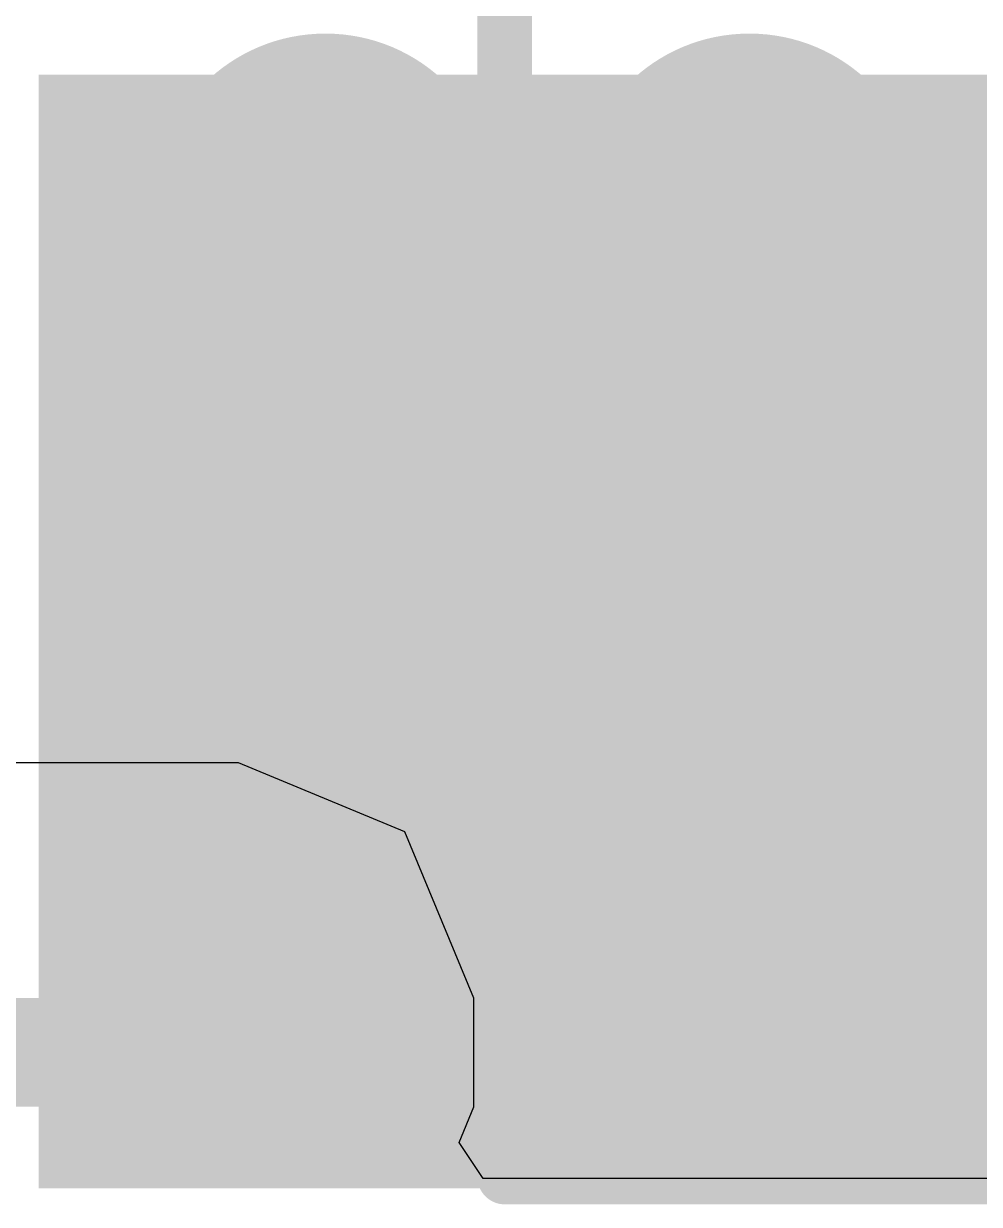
# Model space of a CAD drawing. Header units: inches. Extents: x -4 to 5258, y -4 to 5281.
# Drawn here: x 85.604 to 87.837, y 74.534 to 77.294 of the extents above; entities that cross this region are included whole.
import ezdxf

# ---------------------------------------------------------------- set-up
doc = ezdxf.new("R2010")
doc.units = ezdxf.units.IN
for name, color, linetype in [('Bottom Layer', 5, 'Continuous'), ('Bottom Solder', 6, 'Continuous'), ('Drill Drawing', 1, 'Continuous'), ('Layer 1', 16, 'Continuous'), ('Layer 2', 76, 'Continuous'), ('Top Layer', 1, 'Continuous'), ('Top Overlay', 2, 'Continuous'), ('Top Paste', 8, 'Continuous'), ('Top Solder', 216, 'Continuous'), ('Via Holes', 16, 'Continuous')]:
    doc.layers.add(name, color=color, linetype=linetype)

# ---------------------------------------------------------------- blocks, each defined once
blk = doc.blocks.new('RES_2010_53')
at = {"layer": 'Top Layer'}
blk.add_hatch(color=1, dxfattribs=at).paths.add_polyline_path([(-2.8, 1.4), (-1.9, 1.4), (-1.9, -1.4), (-2.8, -1.4)])
at = {"layer": 'Top Paste'}
blk.add_hatch(color=8, dxfattribs=at).paths.add_polyline_path([(-2.8, 1.4), (-1.9, 1.4), (-1.9, -1.4), (-2.8, -1.4)])
at = {"layer": 'Top Solder'}
blk.add_hatch(color=216, dxfattribs=at).paths.add_polyline_path([(-2.9016, 1.5016), (-1.7984, 1.5016), (-1.7984, -1.5016), (-2.9016, -1.5016)])
at = {"layer": 'Top Overlay'}
for points in [[(-2.921, 1.524, 0.127, 0.127, 0), (-2.921, -1.524, 0.127, 0.127, 0)], [(-2.921, 1.524, 0.127, 0.127, 0), (2.921, 1.524, 0.127, 0.127, 0)]]:
    blk.add_lwpolyline(points, format="xyseb", dxfattribs=at)
blk.add_lwpolyline([(-2.9527, 1.524, 0.0635, 0.0635, 1), (-2.8893, 1.524, 0.0635, 0.0635, 1)], format="xyseb", close=True, dxfattribs=at)
blk.add_lwpolyline([(-2.9527, 1.524, 0.0635, 0.0635, 1), (-2.8893, 1.524, 0.0635, 0.0635, 1)], format="xyseb", close=True, dxfattribs=at)
blk = doc.blocks.new('N___T___P___176')
at = {"layer": 'Top Layer'}
for points in [[(-0.6985, -0.3175), (-0.6985, 0.3175), (-0.2413, 0.3175), (-0.2413, -0.3175)], [(0.2413, -0.3175), (0.2413, 0.3175), (0.6985, 0.3175), (0.6985, -0.3175)], [(-0.381, -0.127), (0.381, -0.127), (0.381, 0.127), (-0.381, 0.127)]]:
    blk.add_hatch(color=1, dxfattribs=at).paths.add_polyline_path(points)
at = {"layer": 'Top Paste'}
for points in [[(-0.6985, -0.3175), (-0.6985, 0.3175), (-0.2413, 0.3175), (-0.2413, -0.3175)], [(0.2413, -0.3175), (0.2413, 0.3175), (0.6985, 0.3175), (0.6985, -0.3175)]]:
    blk.add_hatch(color=8, dxfattribs=at).paths.add_polyline_path(points)

msp = doc.modelspace()

# ---------------------------------------------------------------- hatches: boundary and pattern name
at = {"layer": 'Bottom Layer'}
h = msp.add_hatch(color=5, dxfattribs=at)
edge = h.paths.add_edge_path()
edge.add_arc((86.3089, 76.8688), 0.3, 0, 360)
h = msp.add_hatch(color=5, dxfattribs=at)
edge = h.paths.add_edge_path()
edge.add_arc((87.2995, 76.8688), 0.3, 0, 360)
h = msp.add_hatch(color=5, dxfattribs=at)
edge = h.paths.add_edge_path()
edge.add_arc((86.3089, 76.0052), 0.3, 0, 360)
h = msp.add_hatch(color=5, dxfattribs=at)
edge = h.paths.add_edge_path()
edge.add_arc((87.2995, 76.0052), 0.3, 0, 360)
h = msp.add_hatch(color=5, dxfattribs=at)
edge = h.paths.add_edge_path()
edge.add_arc((86.3089, 75.1416), 0.3, 0, 360)
at = {"layer": 'Bottom Solder'}
h = msp.add_hatch(color=6, dxfattribs=at)
edge = h.paths.add_edge_path()
edge.add_arc((86.3089, 76.8688), 0.4016, 0, 360)
h = msp.add_hatch(color=6, dxfattribs=at)
edge = h.paths.add_edge_path()
edge.add_arc((87.2995, 76.8688), 0.4016, 0, 360)
h = msp.add_hatch(color=6, dxfattribs=at)
edge = h.paths.add_edge_path()
edge.add_arc((86.3089, 76.0052), 0.4016, 0, 360)
h = msp.add_hatch(color=6, dxfattribs=at)
edge = h.paths.add_edge_path()
edge.add_arc((87.2995, 76.0052), 0.4016, 0, 360)
h = msp.add_hatch(color=6, dxfattribs=at)
edge = h.paths.add_edge_path()
edge.add_arc((86.3089, 75.1416), 0.4016, 0, 360)
at = {"layer": 'Layer 1'}
h = msp.add_hatch(color=16, dxfattribs=at)
edge = h.paths.add_edge_path()
edge.add_arc((86.3089, 76.8688), 0.3, 0, 360)
h = msp.add_hatch(color=16, dxfattribs=at)
edge = h.paths.add_edge_path()
edge.add_arc((87.2995, 76.8688), 0.3, 0, 360)
h = msp.add_hatch(color=16, dxfattribs=at)
edge = h.paths.add_edge_path()
edge.add_arc((86.3089, 76.0052), 0.3, 0, 360)
h = msp.add_hatch(color=16, dxfattribs=at)
edge = h.paths.add_edge_path()
edge.add_arc((87.2995, 76.0052), 0.3, 0, 360)
h = msp.add_hatch(color=16, dxfattribs=at)
edge = h.paths.add_edge_path()
edge.add_arc((86.3089, 75.1416), 0.3, 0, 360)
at = {"layer": 'Layer 2'}
h = msp.add_hatch(color=76, dxfattribs=at)
edge = h.paths.add_edge_path()
edge.add_arc((86.3089, 76.8688), 0.3, 0, 360)
h = msp.add_hatch(color=76, dxfattribs=at)
edge = h.paths.add_edge_path()
edge.add_arc((87.2995, 76.8688), 0.3, 0, 360)
h = msp.add_hatch(color=76, dxfattribs=at)
edge = h.paths.add_edge_path()
edge.add_arc((86.3089, 76.0052), 0.3, 0, 360)
h = msp.add_hatch(color=76, dxfattribs=at)
edge = h.paths.add_edge_path()
edge.add_arc((87.2995, 76.0052), 0.3, 0, 360)
h = msp.add_hatch(color=76, dxfattribs=at)
edge = h.paths.add_edge_path()
edge.add_arc((86.3089, 75.1416), 0.3, 0, 360)
at = {"layer": 'Top Layer'}
msp.add_hatch(color=1, dxfattribs=at).paths.add_polyline_path([(85.6393, 74.5719), (90.8656, 74.5719), (90.8656, 77.1747), (85.6393, 77.1747)])
h = msp.add_hatch(color=1, dxfattribs=at)
edge = h.paths.add_edge_path()
edge.add_arc((86.3089, 76.8688), 0.3, 0, 360)
h = msp.add_hatch(color=1, dxfattribs=at)
edge = h.paths.add_edge_path()
edge.add_arc((87.2995, 76.8688), 0.3, 0, 360)
h = msp.add_hatch(color=1, dxfattribs=at)
edge = h.paths.add_edge_path()
edge.add_arc((86.3089, 76.0052), 0.3, 0, 360)
h = msp.add_hatch(color=1, dxfattribs=at)
edge = h.paths.add_edge_path()
edge.add_arc((87.2995, 76.0052), 0.3, 0, 360)
h = msp.add_hatch(color=1, dxfattribs=at)
edge = h.paths.add_edge_path()
edge.add_arc((86.3089, 75.1416), 0.3, 0, 360)
at = {"layer": 'Top Solder'}
h = msp.add_hatch(color=216, dxfattribs=at)
edge = h.paths.add_edge_path()
edge.add_arc((86.3089, 76.8688), 0.4016, 0, 360)
h = msp.add_hatch(color=216, dxfattribs=at)
edge = h.paths.add_edge_path()
edge.add_arc((87.2995, 76.8688), 0.4016, 0, 360)
h = msp.add_hatch(color=216, dxfattribs=at)
edge = h.paths.add_edge_path()
edge.add_arc((86.3089, 76.0052), 0.4016, 0, 360)
h = msp.add_hatch(color=216, dxfattribs=at)
edge = h.paths.add_edge_path()
edge.add_arc((87.2995, 76.0052), 0.4016, 0, 360)
h = msp.add_hatch(color=216, dxfattribs=at)
edge = h.paths.add_edge_path()
edge.add_arc((86.3089, 75.1416), 0.4016, 0, 360)
at = {"layer": 'Via Holes'}
h = msp.add_hatch(color=7, dxfattribs=at)
edge = h.paths.add_edge_path()
edge.add_arc((86.3089, 76.8688), 0.15, 0, 360)
h = msp.add_hatch(color=7, dxfattribs=at)
edge = h.paths.add_edge_path()
edge.add_arc((87.2995, 76.8688), 0.15, 0, 360)
h = msp.add_hatch(color=7, dxfattribs=at)
edge = h.paths.add_edge_path()
edge.add_arc((86.3089, 76.0052), 0.15, 0, 360)
h = msp.add_hatch(color=7, dxfattribs=at)
edge = h.paths.add_edge_path()
edge.add_arc((87.2995, 76.0052), 0.15, 0, 360)
h = msp.add_hatch(color=7, dxfattribs=at)
edge = h.paths.add_edge_path()
edge.add_arc((86.3089, 75.1416), 0.15, 0, 360)

# ---------------------------------------------------------------- linework, layer by layer
at = {"layer": 'Drill Drawing'}
for points in [[(86.1819, 76.9958, 0.0508, 0.0508, 0), (86.1819, 77.1228, 0.0508, 0.0508, 0)], [(86.1819, 77.1228, 0.0508, 0.0508, 0), (86.4359, 77.1228, 0.0508, 0.0508, 0)], [(86.4359, 76.9958, 0.0508, 0.0508, 0), (86.4359, 77.1228, 0.0508, 0.0508, 0)], [(87.1725, 76.9958, 0.0508, 0.0508, 0), (87.1725, 77.1228, 0.0508, 0.0508, 0)], [(87.1725, 77.1228, 0.0508, 0.0508, 0), (87.4265, 77.1228, 0.0508, 0.0508, 0)], [(87.4265, 76.9958, 0.0508, 0.0508, 0), (87.4265, 77.1228, 0.0508, 0.0508, 0)], [(86.2327, 76.945, 0.0508, 0.0508, 0), (86.2327, 77.0212, 0.0508, 0.0508, 0)], [(86.2327, 77.0212, 0.0508, 0.0508, 0), (86.3851, 77.0212, 0.0508, 0.0508, 0)], [(86.3851, 76.945, 0.0508, 0.0508, 0), (86.3851, 77.0212, 0.0508, 0.0508, 0)], [(87.2233, 76.945, 0.0508, 0.0508, 0), (87.2233, 77.0212, 0.0508, 0.0508, 0)], [(87.2233, 77.0212, 0.0508, 0.0508, 0), (87.3757, 77.0212, 0.0508, 0.0508, 0)], [(87.3757, 76.945, 0.0508, 0.0508, 0), (87.3757, 77.0212, 0.0508, 0.0508, 0)], [(86.0549, 76.7418, 0.0508, 0.0508, 0), (86.0549, 76.9958, 0.0508, 0.0508, 0)], [(86.0549, 76.9958, 0.0508, 0.0508, 0), (86.1819, 76.9958, 0.0508, 0.0508, 0)], [(86.4359, 76.9958, 0.0508, 0.0508, 0), (86.5629, 76.9958, 0.0508, 0.0508, 0)], [(86.5629, 76.7418, 0.0508, 0.0508, 0), (86.5629, 76.9958, 0.0508, 0.0508, 0)], [(87.0455, 76.7418, 0.0508, 0.0508, 0), (87.0455, 76.9958, 0.0508, 0.0508, 0)], [(87.0455, 76.9958, 0.0508, 0.0508, 0), (87.1725, 76.9958, 0.0508, 0.0508, 0)], [(87.4265, 76.9958, 0.0508, 0.0508, 0), (87.5535, 76.9958, 0.0508, 0.0508, 0)], [(87.5535, 76.7418, 0.0508, 0.0508, 0), (87.5535, 76.9958, 0.0508, 0.0508, 0)], [(86.1565, 76.7926, 0.0508, 0.0508, 0), (86.1565, 76.945, 0.0508, 0.0508, 0)], [(86.1565, 76.945, 0.0508, 0.0508, 0), (86.2327, 76.945, 0.0508, 0.0508, 0)], [(86.3851, 76.945, 0.0508, 0.0508, 0), (86.4613, 76.945, 0.0508, 0.0508, 0)], [(86.4613, 76.7926, 0.0508, 0.0508, 0), (86.4613, 76.945, 0.0508, 0.0508, 0)], [(87.1471, 76.7926, 0.0508, 0.0508, 0), (87.1471, 76.945, 0.0508, 0.0508, 0)], [(87.1471, 76.945, 0.0508, 0.0508, 0), (87.2233, 76.945, 0.0508, 0.0508, 0)], [(87.3757, 76.945, 0.0508, 0.0508, 0), (87.4519, 76.945, 0.0508, 0.0508, 0)], [(87.4519, 76.7926, 0.0508, 0.0508, 0), (87.4519, 76.945, 0.0508, 0.0508, 0)], [(86.1565, 76.7926, 0.0508, 0.0508, 0), (86.2327, 76.7926, 0.0508, 0.0508, 0)], [(86.2327, 76.7164, 0.0508, 0.0508, 0), (86.2327, 76.7926, 0.0508, 0.0508, 0)], [(86.3851, 76.7926, 0.0508, 0.0508, 0), (86.4613, 76.7926, 0.0508, 0.0508, 0)], [(86.3851, 76.7164, 0.0508, 0.0508, 0), (86.3851, 76.7926, 0.0508, 0.0508, 0)], [(87.1471, 76.7926, 0.0508, 0.0508, 0), (87.2233, 76.7926, 0.0508, 0.0508, 0)], [(87.2233, 76.7164, 0.0508, 0.0508, 0), (87.2233, 76.7926, 0.0508, 0.0508, 0)], [(87.3757, 76.7926, 0.0508, 0.0508, 0), (87.4519, 76.7926, 0.0508, 0.0508, 0)], [(87.3757, 76.7164, 0.0508, 0.0508, 0), (87.3757, 76.7926, 0.0508, 0.0508, 0)], [(86.0549, 76.7418, 0.0508, 0.0508, 0), (86.1819, 76.7418, 0.0508, 0.0508, 0)], [(86.1819, 76.6148, 0.0508, 0.0508, 0), (86.1819, 76.7418, 0.0508, 0.0508, 0)], [(86.2327, 76.7164, 0.0508, 0.0508, 0), (86.3851, 76.7164, 0.0508, 0.0508, 0)], [(86.4359, 76.7418, 0.0508, 0.0508, 0), (86.5629, 76.7418, 0.0508, 0.0508, 0)], [(86.4359, 76.6148, 0.0508, 0.0508, 0), (86.4359, 76.7418, 0.0508, 0.0508, 0)], [(87.0455, 76.7418, 0.0508, 0.0508, 0), (87.1725, 76.7418, 0.0508, 0.0508, 0)], [(87.1725, 76.6148, 0.0508, 0.0508, 0), (87.1725, 76.7418, 0.0508, 0.0508, 0)], [(87.2233, 76.7164, 0.0508, 0.0508, 0), (87.3757, 76.7164, 0.0508, 0.0508, 0)], [(87.4265, 76.7418, 0.0508, 0.0508, 0), (87.5535, 76.7418, 0.0508, 0.0508, 0)], [(87.4265, 76.6148, 0.0508, 0.0508, 0), (87.4265, 76.7418, 0.0508, 0.0508, 0)], [(86.1819, 76.6148, 0.0508, 0.0508, 0), (86.4359, 76.6148, 0.0508, 0.0508, 0)], [(87.1725, 76.6148, 0.0508, 0.0508, 0), (87.4265, 76.6148, 0.0508, 0.0508, 0)], [(86.1819, 76.1322, 0.0508, 0.0508, 0), (86.1819, 76.2592, 0.0508, 0.0508, 0)], [(86.1819, 76.2592, 0.0508, 0.0508, 0), (86.4359, 76.2592, 0.0508, 0.0508, 0)], [(86.4359, 76.1322, 0.0508, 0.0508, 0), (86.4359, 76.2592, 0.0508, 0.0508, 0)], [(87.1725, 76.1322, 0.0508, 0.0508, 0), (87.1725, 76.2592, 0.0508, 0.0508, 0)], [(87.1725, 76.2592, 0.0508, 0.0508, 0), (87.4265, 76.2592, 0.0508, 0.0508, 0)], [(87.4265, 76.1322, 0.0508, 0.0508, 0), (87.4265, 76.2592, 0.0508, 0.0508, 0)], [(86.2327, 76.0814, 0.0508, 0.0508, 0), (86.2327, 76.1576, 0.0508, 0.0508, 0)], [(86.2327, 76.1576, 0.0508, 0.0508, 0), (86.3851, 76.1576, 0.0508, 0.0508, 0)], [(86.3851, 76.0814, 0.0508, 0.0508, 0), (86.3851, 76.1576, 0.0508, 0.0508, 0)], [(87.2233, 76.0814, 0.0508, 0.0508, 0), (87.2233, 76.1576, 0.0508, 0.0508, 0)], [(87.2233, 76.1576, 0.0508, 0.0508, 0), (87.3757, 76.1576, 0.0508, 0.0508, 0)], [(87.3757, 76.0814, 0.0508, 0.0508, 0), (87.3757, 76.1576, 0.0508, 0.0508, 0)], [(86.0549, 75.8782, 0.0508, 0.0508, 0), (86.0549, 76.1322, 0.0508, 0.0508, 0)], [(86.0549, 76.1322, 0.0508, 0.0508, 0), (86.1819, 76.1322, 0.0508, 0.0508, 0)], [(86.4359, 76.1322, 0.0508, 0.0508, 0), (86.5629, 76.1322, 0.0508, 0.0508, 0)], [(86.5629, 75.8782, 0.0508, 0.0508, 0), (86.5629, 76.1322, 0.0508, 0.0508, 0)], [(87.0455, 75.8782, 0.0508, 0.0508, 0), (87.0455, 76.1322, 0.0508, 0.0508, 0)], [(87.0455, 76.1322, 0.0508, 0.0508, 0), (87.1725, 76.1322, 0.0508, 0.0508, 0)], [(87.4265, 76.1322, 0.0508, 0.0508, 0), (87.5535, 76.1322, 0.0508, 0.0508, 0)], [(87.5535, 75.8782, 0.0508, 0.0508, 0), (87.5535, 76.1322, 0.0508, 0.0508, 0)], [(86.1565, 75.929, 0.0508, 0.0508, 0), (86.1565, 76.0814, 0.0508, 0.0508, 0)], [(86.1565, 76.0814, 0.0508, 0.0508, 0), (86.2327, 76.0814, 0.0508, 0.0508, 0)], [(86.3851, 76.0814, 0.0508, 0.0508, 0), (86.4613, 76.0814, 0.0508, 0.0508, 0)], [(86.4613, 75.929, 0.0508, 0.0508, 0), (86.4613, 76.0814, 0.0508, 0.0508, 0)], [(87.1471, 75.929, 0.0508, 0.0508, 0), (87.1471, 76.0814, 0.0508, 0.0508, 0)], [(87.1471, 76.0814, 0.0508, 0.0508, 0), (87.2233, 76.0814, 0.0508, 0.0508, 0)], [(87.3757, 76.0814, 0.0508, 0.0508, 0), (87.4519, 76.0814, 0.0508, 0.0508, 0)], [(87.4519, 75.929, 0.0508, 0.0508, 0), (87.4519, 76.0814, 0.0508, 0.0508, 0)], [(86.1565, 75.929, 0.0508, 0.0508, 0), (86.2327, 75.929, 0.0508, 0.0508, 0)], [(86.2327, 75.8528, 0.0508, 0.0508, 0), (86.2327, 75.929, 0.0508, 0.0508, 0)], [(86.3851, 75.929, 0.0508, 0.0508, 0), (86.4613, 75.929, 0.0508, 0.0508, 0)], [(86.3851, 75.8528, 0.0508, 0.0508, 0), (86.3851, 75.929, 0.0508, 0.0508, 0)], [(87.1471, 75.929, 0.0508, 0.0508, 0), (87.2233, 75.929, 0.0508, 0.0508, 0)], [(87.2233, 75.8528, 0.0508, 0.0508, 0), (87.2233, 75.929, 0.0508, 0.0508, 0)], [(87.3757, 75.929, 0.0508, 0.0508, 0), (87.4519, 75.929, 0.0508, 0.0508, 0)], [(87.3757, 75.8528, 0.0508, 0.0508, 0), (87.3757, 75.929, 0.0508, 0.0508, 0)], [(86.0549, 75.8782, 0.0508, 0.0508, 0), (86.1819, 75.8782, 0.0508, 0.0508, 0)], [(86.1819, 75.7512, 0.0508, 0.0508, 0), (86.1819, 75.8782, 0.0508, 0.0508, 0)], [(86.4359, 75.8782, 0.0508, 0.0508, 0), (86.5629, 75.8782, 0.0508, 0.0508, 0)], [(86.4359, 75.7512, 0.0508, 0.0508, 0), (86.4359, 75.8782, 0.0508, 0.0508, 0)], [(87.0455, 75.8782, 0.0508, 0.0508, 0), (87.1725, 75.8782, 0.0508, 0.0508, 0)], [(87.1725, 75.7512, 0.0508, 0.0508, 0), (87.1725, 75.8782, 0.0508, 0.0508, 0)], [(87.4265, 75.8782, 0.0508, 0.0508, 0), (87.5535, 75.8782, 0.0508, 0.0508, 0)], [(87.4265, 75.7512, 0.0508, 0.0508, 0), (87.4265, 75.8782, 0.0508, 0.0508, 0)], [(86.2327, 75.8528, 0.0508, 0.0508, 0), (86.3851, 75.8528, 0.0508, 0.0508, 0)], [(87.2233, 75.8528, 0.0508, 0.0508, 0), (87.3757, 75.8528, 0.0508, 0.0508, 0)], [(86.1819, 75.7512, 0.0508, 0.0508, 0), (86.4359, 75.7512, 0.0508, 0.0508, 0)], [(87.1725, 75.7512, 0.0508, 0.0508, 0), (87.4265, 75.7512, 0.0508, 0.0508, 0)], [(86.1819, 75.2686, 0.0508, 0.0508, 0), (86.1819, 75.3956, 0.0508, 0.0508, 0)], [(86.1819, 75.3956, 0.0508, 0.0508, 0), (86.4359, 75.3956, 0.0508, 0.0508, 0)], [(86.4359, 75.2686, 0.0508, 0.0508, 0), (86.4359, 75.3956, 0.0508, 0.0508, 0)], [(86.2327, 75.2178, 0.0508, 0.0508, 0), (86.2327, 75.294, 0.0508, 0.0508, 0)], [(86.2327, 75.294, 0.0508, 0.0508, 0), (86.3851, 75.294, 0.0508, 0.0508, 0)], [(86.3851, 75.2178, 0.0508, 0.0508, 0), (86.3851, 75.294, 0.0508, 0.0508, 0)], [(86.0549, 75.0146, 0.0508, 0.0508, 0), (86.0549, 75.2686, 0.0508, 0.0508, 0)], [(86.0549, 75.2686, 0.0508, 0.0508, 0), (86.1819, 75.2686, 0.0508, 0.0508, 0)], [(86.4359, 75.2686, 0.0508, 0.0508, 0), (86.5629, 75.2686, 0.0508, 0.0508, 0)], [(86.5629, 75.0146, 0.0508, 0.0508, 0), (86.5629, 75.2686, 0.0508, 0.0508, 0)], [(86.1565, 75.0654, 0.0508, 0.0508, 0), (86.1565, 75.2178, 0.0508, 0.0508, 0)], [(86.1565, 75.2178, 0.0508, 0.0508, 0), (86.2327, 75.2178, 0.0508, 0.0508, 0)], [(86.3851, 75.2178, 0.0508, 0.0508, 0), (86.4613, 75.2178, 0.0508, 0.0508, 0)], [(86.4613, 75.0654, 0.0508, 0.0508, 0), (86.4613, 75.2178, 0.0508, 0.0508, 0)], [(86.1565, 75.0654, 0.0508, 0.0508, 0), (86.2327, 75.0654, 0.0508, 0.0508, 0)], [(86.2327, 74.9892, 0.0508, 0.0508, 0), (86.2327, 75.0654, 0.0508, 0.0508, 0)], [(86.3851, 75.0654, 0.0508, 0.0508, 0), (86.4613, 75.0654, 0.0508, 0.0508, 0)], [(86.3851, 74.9892, 0.0508, 0.0508, 0), (86.3851, 75.0654, 0.0508, 0.0508, 0)], [(86.0549, 75.0146, 0.0508, 0.0508, 0), (86.1819, 75.0146, 0.0508, 0.0508, 0)], [(86.1819, 74.8876, 0.0508, 0.0508, 0), (86.1819, 75.0146, 0.0508, 0.0508, 0)], [(86.4359, 75.0146, 0.0508, 0.0508, 0), (86.5629, 75.0146, 0.0508, 0.0508, 0)], [(86.4359, 74.8876, 0.0508, 0.0508, 0), (86.4359, 75.0146, 0.0508, 0.0508, 0)], [(86.2327, 74.9892, 0.0508, 0.0508, 0), (86.3851, 74.9892, 0.0508, 0.0508, 0)], [(86.1819, 74.8876, 0.0508, 0.0508, 0), (86.4359, 74.8876, 0.0508, 0.0508, 0)]]:
    msp.add_lwpolyline(points, format="xyseb", dxfattribs=at)
for points in [[(86.1692, 77.1228, 0.0254, 0.0254, 1), (86.1946, 77.1228, 0.0254, 0.0254, 1)], [(86.1692, 77.1228, 0.0254, 0.0254, 1), (86.1946, 77.1228, 0.0254, 0.0254, 1)], [(86.4232, 77.1228, 0.0254, 0.0254, 1), (86.4486, 77.1228, 0.0254, 0.0254, 1)], [(86.4232, 77.1228, 0.0254, 0.0254, 1), (86.4486, 77.1228, 0.0254, 0.0254, 1)], [(87.1598, 77.1228, 0.0254, 0.0254, 1), (87.1852, 77.1228, 0.0254, 0.0254, 1)], [(87.1598, 77.1228, 0.0254, 0.0254, 1), (87.1852, 77.1228, 0.0254, 0.0254, 1)], [(87.4138, 77.1228, 0.0254, 0.0254, 1), (87.4392, 77.1228, 0.0254, 0.0254, 1)], [(87.4138, 77.1228, 0.0254, 0.0254, 1), (87.4392, 77.1228, 0.0254, 0.0254, 1)], [(86.22, 77.0212, 0.0254, 0.0254, 1), (86.2454, 77.0212, 0.0254, 0.0254, 1)], [(86.22, 77.0212, 0.0254, 0.0254, 1), (86.2454, 77.0212, 0.0254, 0.0254, 1)], [(86.3724, 77.0212, 0.0254, 0.0254, 1), (86.3978, 77.0212, 0.0254, 0.0254, 1)], [(86.3724, 77.0212, 0.0254, 0.0254, 1), (86.3978, 77.0212, 0.0254, 0.0254, 1)], [(87.2106, 77.0212, 0.0254, 0.0254, 1), (87.236, 77.0212, 0.0254, 0.0254, 1)], [(87.2106, 77.0212, 0.0254, 0.0254, 1), (87.236, 77.0212, 0.0254, 0.0254, 1)], [(87.363, 77.0212, 0.0254, 0.0254, 1), (87.3884, 77.0212, 0.0254, 0.0254, 1)], [(87.363, 77.0212, 0.0254, 0.0254, 1), (87.3884, 77.0212, 0.0254, 0.0254, 1)], [(86.0422, 76.9958, 0.0254, 0.0254, 1), (86.0676, 76.9958, 0.0254, 0.0254, 1)], [(86.0422, 76.9958, 0.0254, 0.0254, 1), (86.0676, 76.9958, 0.0254, 0.0254, 1)], [(86.1692, 76.9958, 0.0254, 0.0254, 1), (86.1946, 76.9958, 0.0254, 0.0254, 1)], [(86.1692, 76.9958, 0.0254, 0.0254, 1), (86.1946, 76.9958, 0.0254, 0.0254, 1)], [(86.4232, 76.9958, 0.0254, 0.0254, 1), (86.4486, 76.9958, 0.0254, 0.0254, 1)], [(86.4232, 76.9958, 0.0254, 0.0254, 1), (86.4486, 76.9958, 0.0254, 0.0254, 1)], [(86.5502, 76.9958, 0.0254, 0.0254, 1), (86.5756, 76.9958, 0.0254, 0.0254, 1)], [(86.5502, 76.9958, 0.0254, 0.0254, 1), (86.5756, 76.9958, 0.0254, 0.0254, 1)], [(87.0328, 76.9958, 0.0254, 0.0254, 1), (87.0582, 76.9958, 0.0254, 0.0254, 1)], [(87.0328, 76.9958, 0.0254, 0.0254, 1), (87.0582, 76.9958, 0.0254, 0.0254, 1)], [(87.1598, 76.9958, 0.0254, 0.0254, 1), (87.1852, 76.9958, 0.0254, 0.0254, 1)], [(87.1598, 76.9958, 0.0254, 0.0254, 1), (87.1852, 76.9958, 0.0254, 0.0254, 1)], [(87.4138, 76.9958, 0.0254, 0.0254, 1), (87.4392, 76.9958, 0.0254, 0.0254, 1)], [(87.4138, 76.9958, 0.0254, 0.0254, 1), (87.4392, 76.9958, 0.0254, 0.0254, 1)], [(87.5408, 76.9958, 0.0254, 0.0254, 1), (87.5662, 76.9958, 0.0254, 0.0254, 1)], [(87.5408, 76.9958, 0.0254, 0.0254, 1), (87.5662, 76.9958, 0.0254, 0.0254, 1)], [(86.1438, 76.945, 0.0254, 0.0254, 1), (86.1692, 76.945, 0.0254, 0.0254, 1)], [(86.1438, 76.945, 0.0254, 0.0254, 1), (86.1692, 76.945, 0.0254, 0.0254, 1)], [(86.22, 76.945, 0.0254, 0.0254, 1), (86.2454, 76.945, 0.0254, 0.0254, 1)], [(86.22, 76.945, 0.0254, 0.0254, 1), (86.2454, 76.945, 0.0254, 0.0254, 1)], [(86.3724, 76.945, 0.0254, 0.0254, 1), (86.3978, 76.945, 0.0254, 0.0254, 1)], [(86.3724, 76.945, 0.0254, 0.0254, 1), (86.3978, 76.945, 0.0254, 0.0254, 1)], [(86.4486, 76.945, 0.0254, 0.0254, 1), (86.474, 76.945, 0.0254, 0.0254, 1)], [(86.4486, 76.945, 0.0254, 0.0254, 1), (86.474, 76.945, 0.0254, 0.0254, 1)], [(87.1344, 76.945, 0.0254, 0.0254, 1), (87.1598, 76.945, 0.0254, 0.0254, 1)], [(87.1344, 76.945, 0.0254, 0.0254, 1), (87.1598, 76.945, 0.0254, 0.0254, 1)], [(87.2106, 76.945, 0.0254, 0.0254, 1), (87.236, 76.945, 0.0254, 0.0254, 1)], [(87.2106, 76.945, 0.0254, 0.0254, 1), (87.236, 76.945, 0.0254, 0.0254, 1)], [(87.363, 76.945, 0.0254, 0.0254, 1), (87.3884, 76.945, 0.0254, 0.0254, 1)], [(87.363, 76.945, 0.0254, 0.0254, 1), (87.3884, 76.945, 0.0254, 0.0254, 1)], [(87.4392, 76.945, 0.0254, 0.0254, 1), (87.4646, 76.945, 0.0254, 0.0254, 1)], [(87.4392, 76.945, 0.0254, 0.0254, 1), (87.4646, 76.945, 0.0254, 0.0254, 1)], [(86.1438, 76.7926, 0.0254, 0.0254, 1), (86.1692, 76.7926, 0.0254, 0.0254, 1)], [(86.1438, 76.7926, 0.0254, 0.0254, 1), (86.1692, 76.7926, 0.0254, 0.0254, 1)], [(86.22, 76.7926, 0.0254, 0.0254, 1), (86.2454, 76.7926, 0.0254, 0.0254, 1)], [(86.22, 76.7926, 0.0254, 0.0254, 1), (86.2454, 76.7926, 0.0254, 0.0254, 1)], [(86.3724, 76.7926, 0.0254, 0.0254, 1), (86.3978, 76.7926, 0.0254, 0.0254, 1)], [(86.3724, 76.7926, 0.0254, 0.0254, 1), (86.3978, 76.7926, 0.0254, 0.0254, 1)], [(86.4486, 76.7926, 0.0254, 0.0254, 1), (86.474, 76.7926, 0.0254, 0.0254, 1)], [(86.4486, 76.7926, 0.0254, 0.0254, 1), (86.474, 76.7926, 0.0254, 0.0254, 1)], [(87.1344, 76.7926, 0.0254, 0.0254, 1), (87.1598, 76.7926, 0.0254, 0.0254, 1)], [(87.1344, 76.7926, 0.0254, 0.0254, 1), (87.1598, 76.7926, 0.0254, 0.0254, 1)], [(87.2106, 76.7926, 0.0254, 0.0254, 1), (87.236, 76.7926, 0.0254, 0.0254, 1)], [(87.2106, 76.7926, 0.0254, 0.0254, 1), (87.236, 76.7926, 0.0254, 0.0254, 1)], [(87.363, 76.7926, 0.0254, 0.0254, 1), (87.3884, 76.7926, 0.0254, 0.0254, 1)], [(87.363, 76.7926, 0.0254, 0.0254, 1), (87.3884, 76.7926, 0.0254, 0.0254, 1)], [(87.4392, 76.7926, 0.0254, 0.0254, 1), (87.4646, 76.7926, 0.0254, 0.0254, 1)], [(87.4392, 76.7926, 0.0254, 0.0254, 1), (87.4646, 76.7926, 0.0254, 0.0254, 1)], [(86.0422, 76.7418, 0.0254, 0.0254, 1), (86.0676, 76.7418, 0.0254, 0.0254, 1)], [(86.0422, 76.7418, 0.0254, 0.0254, 1), (86.0676, 76.7418, 0.0254, 0.0254, 1)], [(86.1692, 76.7418, 0.0254, 0.0254, 1), (86.1946, 76.7418, 0.0254, 0.0254, 1)], [(86.1692, 76.7418, 0.0254, 0.0254, 1), (86.1946, 76.7418, 0.0254, 0.0254, 1)], [(86.22, 76.7164, 0.0254, 0.0254, 1), (86.2454, 76.7164, 0.0254, 0.0254, 1)], [(86.22, 76.7164, 0.0254, 0.0254, 1), (86.2454, 76.7164, 0.0254, 0.0254, 1)], [(86.3724, 76.7164, 0.0254, 0.0254, 1), (86.3978, 76.7164, 0.0254, 0.0254, 1)], [(86.3724, 76.7164, 0.0254, 0.0254, 1), (86.3978, 76.7164, 0.0254, 0.0254, 1)], [(86.4232, 76.7418, 0.0254, 0.0254, 1), (86.4486, 76.7418, 0.0254, 0.0254, 1)], [(86.4232, 76.7418, 0.0254, 0.0254, 1), (86.4486, 76.7418, 0.0254, 0.0254, 1)], [(86.5502, 76.7418, 0.0254, 0.0254, 1), (86.5756, 76.7418, 0.0254, 0.0254, 1)], [(86.5502, 76.7418, 0.0254, 0.0254, 1), (86.5756, 76.7418, 0.0254, 0.0254, 1)], [(87.0328, 76.7418, 0.0254, 0.0254, 1), (87.0582, 76.7418, 0.0254, 0.0254, 1)], [(87.0328, 76.7418, 0.0254, 0.0254, 1), (87.0582, 76.7418, 0.0254, 0.0254, 1)], [(87.1598, 76.7418, 0.0254, 0.0254, 1), (87.1852, 76.7418, 0.0254, 0.0254, 1)], [(87.1598, 76.7418, 0.0254, 0.0254, 1), (87.1852, 76.7418, 0.0254, 0.0254, 1)], [(87.2106, 76.7164, 0.0254, 0.0254, 1), (87.236, 76.7164, 0.0254, 0.0254, 1)], [(87.2106, 76.7164, 0.0254, 0.0254, 1), (87.236, 76.7164, 0.0254, 0.0254, 1)], [(87.363, 76.7164, 0.0254, 0.0254, 1), (87.3884, 76.7164, 0.0254, 0.0254, 1)], [(87.363, 76.7164, 0.0254, 0.0254, 1), (87.3884, 76.7164, 0.0254, 0.0254, 1)], [(87.4138, 76.7418, 0.0254, 0.0254, 1), (87.4392, 76.7418, 0.0254, 0.0254, 1)], [(87.4138, 76.7418, 0.0254, 0.0254, 1), (87.4392, 76.7418, 0.0254, 0.0254, 1)], [(87.5408, 76.7418, 0.0254, 0.0254, 1), (87.5662, 76.7418, 0.0254, 0.0254, 1)], [(87.5408, 76.7418, 0.0254, 0.0254, 1), (87.5662, 76.7418, 0.0254, 0.0254, 1)], [(86.1692, 76.6148, 0.0254, 0.0254, 1), (86.1946, 76.6148, 0.0254, 0.0254, 1)], [(86.1692, 76.6148, 0.0254, 0.0254, 1), (86.1946, 76.6148, 0.0254, 0.0254, 1)], [(86.4232, 76.6148, 0.0254, 0.0254, 1), (86.4486, 76.6148, 0.0254, 0.0254, 1)], [(86.4232, 76.6148, 0.0254, 0.0254, 1), (86.4486, 76.6148, 0.0254, 0.0254, 1)], [(87.1598, 76.6148, 0.0254, 0.0254, 1), (87.1852, 76.6148, 0.0254, 0.0254, 1)], [(87.1598, 76.6148, 0.0254, 0.0254, 1), (87.1852, 76.6148, 0.0254, 0.0254, 1)], [(87.4138, 76.6148, 0.0254, 0.0254, 1), (87.4392, 76.6148, 0.0254, 0.0254, 1)], [(87.4138, 76.6148, 0.0254, 0.0254, 1), (87.4392, 76.6148, 0.0254, 0.0254, 1)], [(86.1692, 76.2592, 0.0254, 0.0254, 1), (86.1946, 76.2592, 0.0254, 0.0254, 1)], [(86.1692, 76.2592, 0.0254, 0.0254, 1), (86.1946, 76.2592, 0.0254, 0.0254, 1)], [(86.4232, 76.2592, 0.0254, 0.0254, 1), (86.4486, 76.2592, 0.0254, 0.0254, 1)], [(86.4232, 76.2592, 0.0254, 0.0254, 1), (86.4486, 76.2592, 0.0254, 0.0254, 1)], [(87.1598, 76.2592, 0.0254, 0.0254, 1), (87.1852, 76.2592, 0.0254, 0.0254, 1)], [(87.1598, 76.2592, 0.0254, 0.0254, 1), (87.1852, 76.2592, 0.0254, 0.0254, 1)], [(87.4138, 76.2592, 0.0254, 0.0254, 1), (87.4392, 76.2592, 0.0254, 0.0254, 1)], [(87.4138, 76.2592, 0.0254, 0.0254, 1), (87.4392, 76.2592, 0.0254, 0.0254, 1)], [(86.22, 76.1576, 0.0254, 0.0254, 1), (86.2454, 76.1576, 0.0254, 0.0254, 1)], [(86.22, 76.1576, 0.0254, 0.0254, 1), (86.2454, 76.1576, 0.0254, 0.0254, 1)], [(86.3724, 76.1576, 0.0254, 0.0254, 1), (86.3978, 76.1576, 0.0254, 0.0254, 1)], [(86.3724, 76.1576, 0.0254, 0.0254, 1), (86.3978, 76.1576, 0.0254, 0.0254, 1)], [(87.2106, 76.1576, 0.0254, 0.0254, 1), (87.236, 76.1576, 0.0254, 0.0254, 1)], [(87.2106, 76.1576, 0.0254, 0.0254, 1), (87.236, 76.1576, 0.0254, 0.0254, 1)], [(87.363, 76.1576, 0.0254, 0.0254, 1), (87.3884, 76.1576, 0.0254, 0.0254, 1)], [(87.363, 76.1576, 0.0254, 0.0254, 1), (87.3884, 76.1576, 0.0254, 0.0254, 1)], [(86.0422, 76.1322, 0.0254, 0.0254, 1), (86.0676, 76.1322, 0.0254, 0.0254, 1)], [(86.0422, 76.1322, 0.0254, 0.0254, 1), (86.0676, 76.1322, 0.0254, 0.0254, 1)], [(86.1692, 76.1322, 0.0254, 0.0254, 1), (86.1946, 76.1322, 0.0254, 0.0254, 1)], [(86.1692, 76.1322, 0.0254, 0.0254, 1), (86.1946, 76.1322, 0.0254, 0.0254, 1)], [(86.4232, 76.1322, 0.0254, 0.0254, 1), (86.4486, 76.1322, 0.0254, 0.0254, 1)], [(86.4232, 76.1322, 0.0254, 0.0254, 1), (86.4486, 76.1322, 0.0254, 0.0254, 1)], [(86.5502, 76.1322, 0.0254, 0.0254, 1), (86.5756, 76.1322, 0.0254, 0.0254, 1)], [(86.5502, 76.1322, 0.0254, 0.0254, 1), (86.5756, 76.1322, 0.0254, 0.0254, 1)], [(87.0328, 76.1322, 0.0254, 0.0254, 1), (87.0582, 76.1322, 0.0254, 0.0254, 1)], [(87.0328, 76.1322, 0.0254, 0.0254, 1), (87.0582, 76.1322, 0.0254, 0.0254, 1)], [(87.1598, 76.1322, 0.0254, 0.0254, 1), (87.1852, 76.1322, 0.0254, 0.0254, 1)], [(87.1598, 76.1322, 0.0254, 0.0254, 1), (87.1852, 76.1322, 0.0254, 0.0254, 1)], [(87.4138, 76.1322, 0.0254, 0.0254, 1), (87.4392, 76.1322, 0.0254, 0.0254, 1)], [(87.4138, 76.1322, 0.0254, 0.0254, 1), (87.4392, 76.1322, 0.0254, 0.0254, 1)], [(87.5408, 76.1322, 0.0254, 0.0254, 1), (87.5662, 76.1322, 0.0254, 0.0254, 1)], [(87.5408, 76.1322, 0.0254, 0.0254, 1), (87.5662, 76.1322, 0.0254, 0.0254, 1)], [(86.1438, 76.0814, 0.0254, 0.0254, 1), (86.1692, 76.0814, 0.0254, 0.0254, 1)], [(86.1438, 76.0814, 0.0254, 0.0254, 1), (86.1692, 76.0814, 0.0254, 0.0254, 1)], [(86.22, 76.0814, 0.0254, 0.0254, 1), (86.2454, 76.0814, 0.0254, 0.0254, 1)], [(86.22, 76.0814, 0.0254, 0.0254, 1), (86.2454, 76.0814, 0.0254, 0.0254, 1)], [(86.3724, 76.0814, 0.0254, 0.0254, 1), (86.3978, 76.0814, 0.0254, 0.0254, 1)], [(86.3724, 76.0814, 0.0254, 0.0254, 1), (86.3978, 76.0814, 0.0254, 0.0254, 1)], [(86.4486, 76.0814, 0.0254, 0.0254, 1), (86.474, 76.0814, 0.0254, 0.0254, 1)], [(86.4486, 76.0814, 0.0254, 0.0254, 1), (86.474, 76.0814, 0.0254, 0.0254, 1)], [(87.1344, 76.0814, 0.0254, 0.0254, 1), (87.1598, 76.0814, 0.0254, 0.0254, 1)], [(87.1344, 76.0814, 0.0254, 0.0254, 1), (87.1598, 76.0814, 0.0254, 0.0254, 1)], [(87.2106, 76.0814, 0.0254, 0.0254, 1), (87.236, 76.0814, 0.0254, 0.0254, 1)], [(87.2106, 76.0814, 0.0254, 0.0254, 1), (87.236, 76.0814, 0.0254, 0.0254, 1)], [(87.363, 76.0814, 0.0254, 0.0254, 1), (87.3884, 76.0814, 0.0254, 0.0254, 1)], [(87.363, 76.0814, 0.0254, 0.0254, 1), (87.3884, 76.0814, 0.0254, 0.0254, 1)], [(87.4392, 76.0814, 0.0254, 0.0254, 1), (87.4646, 76.0814, 0.0254, 0.0254, 1)], [(87.4392, 76.0814, 0.0254, 0.0254, 1), (87.4646, 76.0814, 0.0254, 0.0254, 1)], [(86.1438, 75.929, 0.0254, 0.0254, 1), (86.1692, 75.929, 0.0254, 0.0254, 1)], [(86.1438, 75.929, 0.0254, 0.0254, 1), (86.1692, 75.929, 0.0254, 0.0254, 1)], [(86.22, 75.929, 0.0254, 0.0254, 1), (86.2454, 75.929, 0.0254, 0.0254, 1)], [(86.22, 75.929, 0.0254, 0.0254, 1), (86.2454, 75.929, 0.0254, 0.0254, 1)], [(86.3724, 75.929, 0.0254, 0.0254, 1), (86.3978, 75.929, 0.0254, 0.0254, 1)], [(86.3724, 75.929, 0.0254, 0.0254, 1), (86.3978, 75.929, 0.0254, 0.0254, 1)], [(86.4486, 75.929, 0.0254, 0.0254, 1), (86.474, 75.929, 0.0254, 0.0254, 1)], [(86.4486, 75.929, 0.0254, 0.0254, 1), (86.474, 75.929, 0.0254, 0.0254, 1)], [(87.1344, 75.929, 0.0254, 0.0254, 1), (87.1598, 75.929, 0.0254, 0.0254, 1)], [(87.1344, 75.929, 0.0254, 0.0254, 1), (87.1598, 75.929, 0.0254, 0.0254, 1)], [(87.2106, 75.929, 0.0254, 0.0254, 1), (87.236, 75.929, 0.0254, 0.0254, 1)], [(87.2106, 75.929, 0.0254, 0.0254, 1), (87.236, 75.929, 0.0254, 0.0254, 1)], [(87.363, 75.929, 0.0254, 0.0254, 1), (87.3884, 75.929, 0.0254, 0.0254, 1)], [(87.363, 75.929, 0.0254, 0.0254, 1), (87.3884, 75.929, 0.0254, 0.0254, 1)], [(87.4392, 75.929, 0.0254, 0.0254, 1), (87.4646, 75.929, 0.0254, 0.0254, 1)], [(87.4392, 75.929, 0.0254, 0.0254, 1), (87.4646, 75.929, 0.0254, 0.0254, 1)], [(86.0422, 75.8782, 0.0254, 0.0254, 1), (86.0676, 75.8782, 0.0254, 0.0254, 1)], [(86.0422, 75.8782, 0.0254, 0.0254, 1), (86.0676, 75.8782, 0.0254, 0.0254, 1)], [(86.1692, 75.8782, 0.0254, 0.0254, 1), (86.1946, 75.8782, 0.0254, 0.0254, 1)], [(86.1692, 75.8782, 0.0254, 0.0254, 1), (86.1946, 75.8782, 0.0254, 0.0254, 1)], [(86.4232, 75.8782, 0.0254, 0.0254, 1), (86.4486, 75.8782, 0.0254, 0.0254, 1)], [(86.4232, 75.8782, 0.0254, 0.0254, 1), (86.4486, 75.8782, 0.0254, 0.0254, 1)], [(86.5502, 75.8782, 0.0254, 0.0254, 1), (86.5756, 75.8782, 0.0254, 0.0254, 1)], [(86.5502, 75.8782, 0.0254, 0.0254, 1), (86.5756, 75.8782, 0.0254, 0.0254, 1)], [(87.0328, 75.8782, 0.0254, 0.0254, 1), (87.0582, 75.8782, 0.0254, 0.0254, 1)], [(87.0328, 75.8782, 0.0254, 0.0254, 1), (87.0582, 75.8782, 0.0254, 0.0254, 1)], [(87.1598, 75.8782, 0.0254, 0.0254, 1), (87.1852, 75.8782, 0.0254, 0.0254, 1)], [(87.1598, 75.8782, 0.0254, 0.0254, 1), (87.1852, 75.8782, 0.0254, 0.0254, 1)], [(87.4138, 75.8782, 0.0254, 0.0254, 1), (87.4392, 75.8782, 0.0254, 0.0254, 1)], [(87.4138, 75.8782, 0.0254, 0.0254, 1), (87.4392, 75.8782, 0.0254, 0.0254, 1)], [(87.5408, 75.8782, 0.0254, 0.0254, 1), (87.5662, 75.8782, 0.0254, 0.0254, 1)], [(87.5408, 75.8782, 0.0254, 0.0254, 1), (87.5662, 75.8782, 0.0254, 0.0254, 1)], [(86.22, 75.8528, 0.0254, 0.0254, 1), (86.2454, 75.8528, 0.0254, 0.0254, 1)], [(86.22, 75.8528, 0.0254, 0.0254, 1), (86.2454, 75.8528, 0.0254, 0.0254, 1)], [(86.3724, 75.8528, 0.0254, 0.0254, 1), (86.3978, 75.8528, 0.0254, 0.0254, 1)], [(86.3724, 75.8528, 0.0254, 0.0254, 1), (86.3978, 75.8528, 0.0254, 0.0254, 1)], [(87.2106, 75.8528, 0.0254, 0.0254, 1), (87.236, 75.8528, 0.0254, 0.0254, 1)], [(87.2106, 75.8528, 0.0254, 0.0254, 1), (87.236, 75.8528, 0.0254, 0.0254, 1)], [(87.363, 75.8528, 0.0254, 0.0254, 1), (87.3884, 75.8528, 0.0254, 0.0254, 1)], [(87.363, 75.8528, 0.0254, 0.0254, 1), (87.3884, 75.8528, 0.0254, 0.0254, 1)], [(86.1692, 75.7512, 0.0254, 0.0254, 1), (86.1946, 75.7512, 0.0254, 0.0254, 1)], [(86.1692, 75.7512, 0.0254, 0.0254, 1), (86.1946, 75.7512, 0.0254, 0.0254, 1)], [(86.4232, 75.7512, 0.0254, 0.0254, 1), (86.4486, 75.7512, 0.0254, 0.0254, 1)], [(86.4232, 75.7512, 0.0254, 0.0254, 1), (86.4486, 75.7512, 0.0254, 0.0254, 1)], [(87.1598, 75.7512, 0.0254, 0.0254, 1), (87.1852, 75.7512, 0.0254, 0.0254, 1)], [(87.1598, 75.7512, 0.0254, 0.0254, 1), (87.1852, 75.7512, 0.0254, 0.0254, 1)], [(87.4138, 75.7512, 0.0254, 0.0254, 1), (87.4392, 75.7512, 0.0254, 0.0254, 1)], [(87.4138, 75.7512, 0.0254, 0.0254, 1), (87.4392, 75.7512, 0.0254, 0.0254, 1)], [(86.1692, 75.3956, 0.0254, 0.0254, 1), (86.1946, 75.3956, 0.0254, 0.0254, 1)], [(86.1692, 75.3956, 0.0254, 0.0254, 1), (86.1946, 75.3956, 0.0254, 0.0254, 1)], [(86.4232, 75.3956, 0.0254, 0.0254, 1), (86.4486, 75.3956, 0.0254, 0.0254, 1)], [(86.4232, 75.3956, 0.0254, 0.0254, 1), (86.4486, 75.3956, 0.0254, 0.0254, 1)], [(86.22, 75.294, 0.0254, 0.0254, 1), (86.2454, 75.294, 0.0254, 0.0254, 1)], [(86.22, 75.294, 0.0254, 0.0254, 1), (86.2454, 75.294, 0.0254, 0.0254, 1)], [(86.3724, 75.294, 0.0254, 0.0254, 1), (86.3978, 75.294, 0.0254, 0.0254, 1)], [(86.3724, 75.294, 0.0254, 0.0254, 1), (86.3978, 75.294, 0.0254, 0.0254, 1)], [(86.0422, 75.2686, 0.0254, 0.0254, 1), (86.0676, 75.2686, 0.0254, 0.0254, 1)], [(86.0422, 75.2686, 0.0254, 0.0254, 1), (86.0676, 75.2686, 0.0254, 0.0254, 1)], [(86.1692, 75.2686, 0.0254, 0.0254, 1), (86.1946, 75.2686, 0.0254, 0.0254, 1)], [(86.1692, 75.2686, 0.0254, 0.0254, 1), (86.1946, 75.2686, 0.0254, 0.0254, 1)], [(86.4232, 75.2686, 0.0254, 0.0254, 1), (86.4486, 75.2686, 0.0254, 0.0254, 1)], [(86.4232, 75.2686, 0.0254, 0.0254, 1), (86.4486, 75.2686, 0.0254, 0.0254, 1)], [(86.5502, 75.2686, 0.0254, 0.0254, 1), (86.5756, 75.2686, 0.0254, 0.0254, 1)], [(86.5502, 75.2686, 0.0254, 0.0254, 1), (86.5756, 75.2686, 0.0254, 0.0254, 1)], [(86.1438, 75.2178, 0.0254, 0.0254, 1), (86.1692, 75.2178, 0.0254, 0.0254, 1)], [(86.1438, 75.2178, 0.0254, 0.0254, 1), (86.1692, 75.2178, 0.0254, 0.0254, 1)], [(86.22, 75.2178, 0.0254, 0.0254, 1), (86.2454, 75.2178, 0.0254, 0.0254, 1)], [(86.22, 75.2178, 0.0254, 0.0254, 1), (86.2454, 75.2178, 0.0254, 0.0254, 1)], [(86.3724, 75.2178, 0.0254, 0.0254, 1), (86.3978, 75.2178, 0.0254, 0.0254, 1)], [(86.3724, 75.2178, 0.0254, 0.0254, 1), (86.3978, 75.2178, 0.0254, 0.0254, 1)], [(86.4486, 75.2178, 0.0254, 0.0254, 1), (86.474, 75.2178, 0.0254, 0.0254, 1)], [(86.4486, 75.2178, 0.0254, 0.0254, 1), (86.474, 75.2178, 0.0254, 0.0254, 1)], [(86.1438, 75.0654, 0.0254, 0.0254, 1), (86.1692, 75.0654, 0.0254, 0.0254, 1)], [(86.1438, 75.0654, 0.0254, 0.0254, 1), (86.1692, 75.0654, 0.0254, 0.0254, 1)], [(86.22, 75.0654, 0.0254, 0.0254, 1), (86.2454, 75.0654, 0.0254, 0.0254, 1)], [(86.22, 75.0654, 0.0254, 0.0254, 1), (86.2454, 75.0654, 0.0254, 0.0254, 1)], [(86.3724, 75.0654, 0.0254, 0.0254, 1), (86.3978, 75.0654, 0.0254, 0.0254, 1)], [(86.3724, 75.0654, 0.0254, 0.0254, 1), (86.3978, 75.0654, 0.0254, 0.0254, 1)], [(86.4486, 75.0654, 0.0254, 0.0254, 1), (86.474, 75.0654, 0.0254, 0.0254, 1)], [(86.4486, 75.0654, 0.0254, 0.0254, 1), (86.474, 75.0654, 0.0254, 0.0254, 1)], [(86.0422, 75.0146, 0.0254, 0.0254, 1), (86.0676, 75.0146, 0.0254, 0.0254, 1)], [(86.0422, 75.0146, 0.0254, 0.0254, 1), (86.0676, 75.0146, 0.0254, 0.0254, 1)], [(86.1692, 75.0146, 0.0254, 0.0254, 1), (86.1946, 75.0146, 0.0254, 0.0254, 1)], [(86.1692, 75.0146, 0.0254, 0.0254, 1), (86.1946, 75.0146, 0.0254, 0.0254, 1)], [(86.4232, 75.0146, 0.0254, 0.0254, 1), (86.4486, 75.0146, 0.0254, 0.0254, 1)], [(86.4232, 75.0146, 0.0254, 0.0254, 1), (86.4486, 75.0146, 0.0254, 0.0254, 1)], [(86.5502, 75.0146, 0.0254, 0.0254, 1), (86.5756, 75.0146, 0.0254, 0.0254, 1)], [(86.5502, 75.0146, 0.0254, 0.0254, 1), (86.5756, 75.0146, 0.0254, 0.0254, 1)], [(86.22, 74.9892, 0.0254, 0.0254, 1), (86.2454, 74.9892, 0.0254, 0.0254, 1)], [(86.22, 74.9892, 0.0254, 0.0254, 1), (86.2454, 74.9892, 0.0254, 0.0254, 1)], [(86.3724, 74.9892, 0.0254, 0.0254, 1), (86.3978, 74.9892, 0.0254, 0.0254, 1)], [(86.3724, 74.9892, 0.0254, 0.0254, 1), (86.3978, 74.9892, 0.0254, 0.0254, 1)], [(86.1692, 74.8876, 0.0254, 0.0254, 1), (86.1946, 74.8876, 0.0254, 0.0254, 1)], [(86.1692, 74.8876, 0.0254, 0.0254, 1), (86.1946, 74.8876, 0.0254, 0.0254, 1)], [(86.4232, 74.8876, 0.0254, 0.0254, 1), (86.4486, 74.8876, 0.0254, 0.0254, 1)], [(86.4232, 74.8876, 0.0254, 0.0254, 1), (86.4486, 74.8876, 0.0254, 0.0254, 1)]]:
    msp.add_lwpolyline(points, format="xyseb", close=True, dxfattribs=at)
at = {"layer": 'Top Layer'}
for p, q in [((86.1059, 75.5662), (85.3439, 75.5662)), ((86.4947, 75.4052), (86.1059, 75.5662)), ((86.6557, 75.0163), (86.4947, 75.4052)), ((86.6557, 74.7623), (86.6557, 75.0163)), ((86.6212, 74.6789), (86.6557, 74.7623)), ((86.6776, 74.5944), (86.6212, 74.6789)), ((91.5196, 74.5944), (86.6776, 74.5944))]:
    msp.add_line(p, q, dxfattribs=at)

# ---------------------------------------------------------------- block references
at = {"rotation": 90}
msp.add_blockref('RES_2010_53', (88.2517, 77.5188), dxfattribs=at)
msp.add_blockref('N___T___P___176', (85.7249, 74.8894))

doc.saveas('drawing.dxf')
